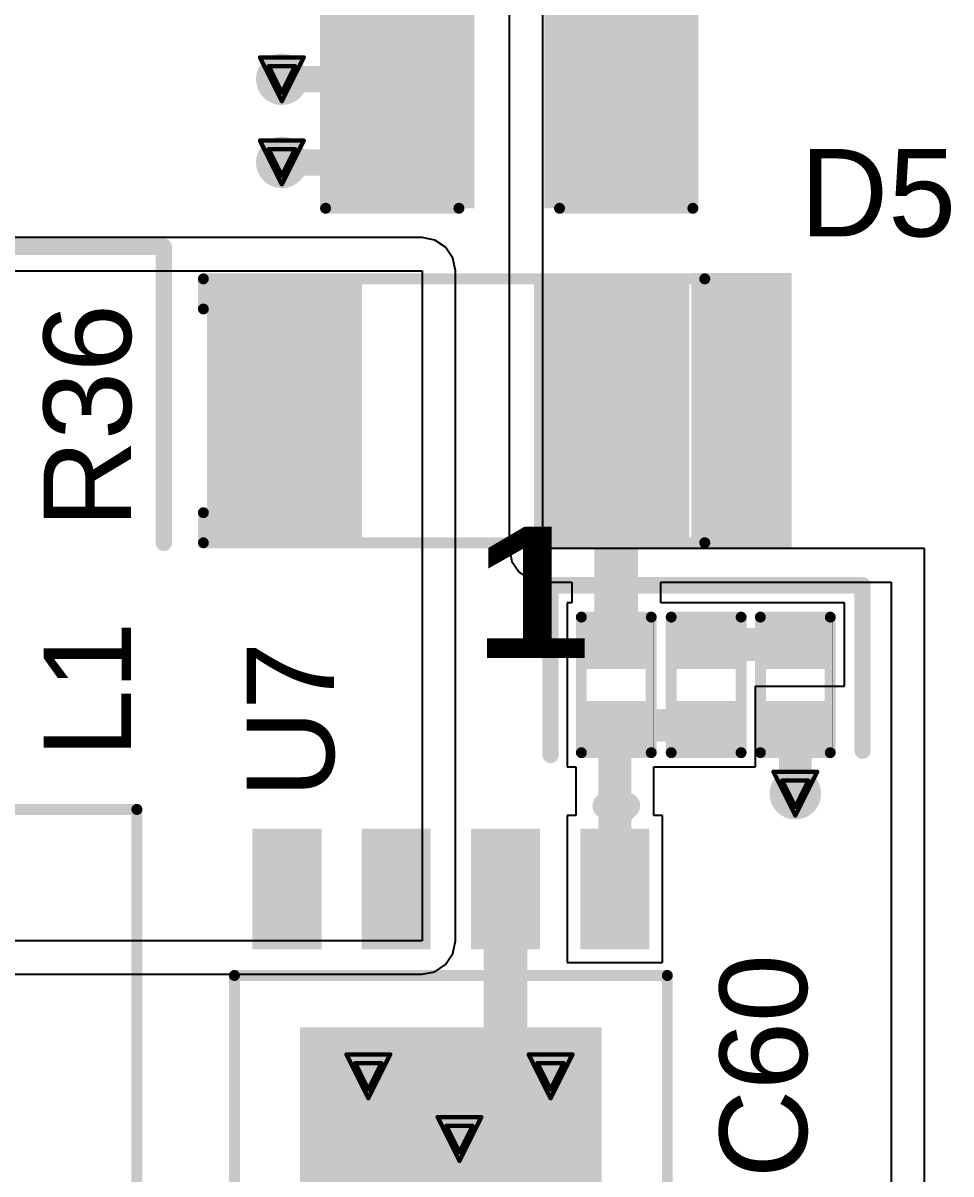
# Model space of a CAD drawing. Header units: inches. Extents: x -1 to 208, y -10 to 150.
# Drawn here: x 56.83 to 67.62, y 30.68 to 44.05 of the extents above; entities that cross this region are included whole.
import ezdxf

# ---------------------------------------------------------------- set-up
doc = ezdxf.new("R2010")
doc.units = ezdxf.units.IN
for name, color, linetype in [('Bottom Layer', 5, 'Continuous'), ('Drill Drawing', 1, 'Continuous'), ('Top Layer', 1, 'Continuous'), ('Top Overlay', 2, 'Continuous'), ('Top Paste', 8, 'Continuous'), ('Top Solder', 216, 'Continuous'), ('Via Holes', 16, 'Continuous')]:
    doc.layers.add(name, color=color, linetype=linetype)
doc.styles.add('Arial', font='', dxfattribs={"height": 0.2})
doc.styles.add('Arial Black_Bold', font='', dxfattribs={"height": 0.2})
doc.styles.get('Arial').set_extended_font_data('Arial')
doc.styles.get('Arial Black_Bold').set_extended_font_data('Arial Black', bold=True)

# ---------------------------------------------------------------- blocks, each defined once
blk = doc.blocks.new('ESOP_8_9')
at = {"layer": 'Top Layer'}
for points in [[(-3.509, 2.205), (-2.309, 2.205), (-2.309, 1.605), (-3.509, 1.605)], [(2.308, 2.205), (3.508, 2.205), (3.508, 1.605), (2.308, 1.605)], [(-1.2, 1.65), (1.2, 1.65), (1.2, -1.65), (-1.2, -1.65)], [(-3.509, 0.935), (-2.309, 0.935), (-2.309, 0.335), (-3.509, 0.335)], [(2.308, 0.935), (3.508, 0.935), (3.508, 0.335), (2.308, 0.335)], [(-3.509, -0.335), (-2.309, -0.335), (-2.309, -0.935), (-3.509, -0.935)], [(2.308, -0.335), (3.508, -0.335), (3.508, -0.935), (2.308, -0.935)], [(-3.509, -1.605), (-2.309, -1.605), (-2.309, -2.205), (-3.509, -2.205)], [(2.308, -1.605), (3.508, -1.605), (3.508, -2.205), (2.308, -2.205)]]:
    blk.add_hatch(color=1, dxfattribs=at).paths.add_polyline_path(points)
at = {"layer": 'Top Paste'}
for points in [[(-3.509, 2.205), (-2.309, 2.205), (-2.309, 1.605), (-3.509, 1.605)], [(2.308, 2.205), (3.508, 2.205), (3.508, 1.605), (2.308, 1.605)], [(-1.2, 1.65), (1.2, 1.65), (1.2, -1.65), (-1.2, -1.65)], [(-3.509, 0.935), (-2.309, 0.935), (-2.309, 0.335), (-3.509, 0.335)], [(2.308, 0.935), (3.508, 0.935), (3.508, 0.335), (2.308, 0.335)], [(-3.509, -0.335), (-2.309, -0.335), (-2.309, -0.935), (-3.509, -0.935)], [(2.308, -0.335), (3.508, -0.335), (3.508, -0.935), (2.308, -0.935)], [(-3.509, -1.605), (-2.309, -1.605), (-2.309, -2.205), (-3.509, -2.205)], [(2.308, -1.605), (3.508, -1.605), (3.508, -2.205), (2.308, -2.205)]]:
    blk.add_hatch(color=8, dxfattribs=at).paths.add_polyline_path(points)
at = {"layer": 'Top Solder'}
for points in [[(-3.61, 2.307), (-2.207, 2.307), (-2.207, 1.503), (-3.61, 1.503)], [(2.207, 2.307), (3.61, 2.307), (3.61, 1.503), (2.207, 1.503)], [(-1.302, 1.752), (1.302, 1.752), (1.302, -1.752), (-1.302, -1.752)], [(-3.61, 1.037), (-2.207, 1.037), (-2.207, 0.233), (-3.61, 0.233)], [(2.207, 1.037), (3.61, 1.037), (3.61, 0.233), (2.207, 0.233)], [(-3.61, -0.233), (-2.207, -0.233), (-2.207, -1.037), (-3.61, -1.037)], [(2.207, -0.233), (3.61, -0.233), (3.61, -1.037), (2.207, -1.037)], [(-3.61, -1.503), (-2.207, -1.503), (-2.207, -2.307), (-3.61, -2.307)], [(2.207, -1.503), (3.61, -1.503), (3.61, -2.307), (2.207, -2.307)]]:
    blk.add_hatch(color=216, dxfattribs=at).paths.add_polyline_path(points)
at = {"layer": 'Top Overlay'}
for points in [[(1.854, 2.515, 0.127, 0.127, 0), (-1.905, 2.515, 0.127, 0.127, 0)], [(-1.905, -2.515, 0.127, 0.127, 0), (-1.905, 2.515, 0.127, 0.127, 0)], [(1.854, -2.515, 0.127, 0.127, 0), (1.854, 2.515, 0.127, 0.127, 0)], [(-3.75, 1.922, 0.3, 0.3, 0), (-3.877, 2.049, 0.3, 0.3, 0)], [(-3.877, 1.795, 0.3, 0.3, 0), (-3.877, 2.049, 0.3, 0.3, 0)], [(-3.877, 1.795, 0.3, 0.3, 0), (-3.75, 1.922, 0.3, 0.3, 0)], [(1.854, -2.515, 0.127, 0.127, 0), (-1.905, -2.515, 0.127, 0.127, 0)]]:
    blk.add_lwpolyline(points, format="xyseb", dxfattribs=at)
for points in [[(-1.937, 2.515, 0.0635, 0.0635, 1), (-1.873, 2.515, 0.0635, 0.0635, 1)], [(-1.937, 2.515, 0.0635, 0.0635, 1), (-1.873, 2.515, 0.0635, 0.0635, 1)], [(1.822, 2.515, 0.0635, 0.0635, 1), (1.886, 2.515, 0.0635, 0.0635, 1)], [(1.822, 2.515, 0.0635, 0.0635, 1), (1.886, 2.515, 0.0635, 0.0635, 1)], [(-3.952, 2.049, 0.15, 0.15, 1), (-3.802, 2.049, 0.15, 0.15, 1)], [(-3.952, 2.049, 0.15, 0.15, 1), (-3.802, 2.049, 0.15, 0.15, 1)], [(-3.825, 1.922, 0.15, 0.15, 1), (-3.675, 1.922, 0.15, 0.15, 1)], [(-3.825, 1.922, 0.15, 0.15, 1), (-3.675, 1.922, 0.15, 0.15, 1)], [(-3.952, 1.795, 0.15, 0.15, 1), (-3.802, 1.795, 0.15, 0.15, 1)], [(-3.952, 1.795, 0.15, 0.15, 1), (-3.802, 1.795, 0.15, 0.15, 1)], [(-1.937, -2.515, 0.0635, 0.0635, 1), (-1.873, -2.515, 0.0635, 0.0635, 1)], [(-1.937, -2.515, 0.0635, 0.0635, 1), (-1.873, -2.515, 0.0635, 0.0635, 1)], [(1.822, -2.515, 0.0635, 0.0635, 1), (1.886, -2.515, 0.0635, 0.0635, 1)], [(1.822, -2.515, 0.0635, 0.0635, 1), (1.886, -2.515, 0.0635, 0.0635, 1)]]:
    blk.add_lwpolyline(points, format="xyseb", close=True, dxfattribs=at)
blk = doc.blocks.new('R___0402_42')
at = {"layer": 'Top Layer'}
for points in [[(-0.699, -0.318), (-0.699, 0.318), (-0.241, 0.318), (-0.241, -0.318)], [(0.241, -0.318), (0.241, 0.318), (0.699, 0.318), (0.699, -0.318)]]:
    blk.add_hatch(color=1, dxfattribs=at).paths.add_polyline_path(points)
at = {"layer": 'Top Paste'}
for points in [[(-0.699, -0.318), (-0.699, 0.318), (-0.241, 0.318), (-0.241, -0.318)], [(0.241, -0.318), (0.241, 0.318), (0.699, 0.318), (0.699, -0.318)]]:
    blk.add_hatch(color=8, dxfattribs=at).paths.add_polyline_path(points)
at = {"layer": 'Top Solder'}
for points in [[(-0.754, -0.373), (-0.754, 0.373), (-0.186, 0.373), (-0.186, -0.373)], [(0.186, -0.373), (0.186, 0.373), (0.754, 0.373), (0.754, -0.373)]]:
    blk.add_hatch(color=216, dxfattribs=at).paths.add_polyline_path(points)
at = {"layer": 'Top Overlay'}
for points in [[(-0.787, 0.406, 0.127, 0.127, 0), (-0.787, -0.406, 0.127, 0.127, 0)], [(0.787, 0.406, 0.127, 0.127, 0), (-0.787, 0.406, 0.127, 0.127, 0)], [(0.787, 0.406, 0.127, 0.127, 0), (0.787, -0.406, 0.127, 0.127, 0)], [(-0.787, -0.406, 0.127, 0.127, 0), (0.787, -0.406, 0.127, 0.127, 0)], [(-0.813, -0.432, 0.00323, 0.00323, 0), (0.813, -0.432, 0.00323, 0.00323, 0)]]:
    blk.add_lwpolyline(points, format="xyseb", dxfattribs=at)
for points in [[(-0.819, 0.406, 0.0635, 0.0635, 1), (-0.756, 0.406, 0.0635, 0.0635, 1)], [(-0.819, 0.406, 0.0635, 0.0635, 1), (-0.756, 0.406, 0.0635, 0.0635, 1)], [(0.756, 0.406, 0.0635, 0.0635, 1), (0.819, 0.406, 0.0635, 0.0635, 1)], [(0.756, 0.406, 0.0635, 0.0635, 1), (0.819, 0.406, 0.0635, 0.0635, 1)], [(-0.819, -0.406, 0.0635, 0.0635, 1), (-0.756, -0.406, 0.0635, 0.0635, 1)], [(-0.819, -0.406, 0.0635, 0.0635, 1), (-0.756, -0.406, 0.0635, 0.0635, 1)], [(0.756, -0.406, 0.0635, 0.0635, 1), (0.819, -0.406, 0.0635, 0.0635, 1)], [(0.756, -0.406, 0.0635, 0.0635, 1), (0.819, -0.406, 0.0635, 0.0635, 1)], [(-0.814, -0.432, 0.00161, 0.00161, 1), (-0.812, -0.432, 0.00161, 0.00161, 1)], [(0.812, -0.432, 0.00161, 0.00161, 1), (0.814, -0.432, 0.00161, 0.00161, 1)]]:
    blk.add_lwpolyline(points, format="xyseb", close=True, dxfattribs=at)
blk = doc.blocks.new('R___0402_44')
at = {"layer": 'Top Layer'}
for points in [[(-0.699, -0.317), (-0.699, 0.318), (-0.241, 0.318), (-0.241, -0.317)], [(0.241, -0.317), (0.241, 0.318), (0.698, 0.318), (0.698, -0.317)]]:
    blk.add_hatch(color=1, dxfattribs=at).paths.add_polyline_path(points)
at = {"layer": 'Top Paste'}
for points in [[(-0.699, -0.317), (-0.699, 0.318), (-0.241, 0.318), (-0.241, -0.317)], [(0.241, -0.317), (0.241, 0.318), (0.698, 0.318), (0.698, -0.317)]]:
    blk.add_hatch(color=8, dxfattribs=at).paths.add_polyline_path(points)
at = {"layer": 'Top Solder'}
for points in [[(-0.754, -0.372), (-0.754, 0.373), (-0.186, 0.373), (-0.186, -0.372)], [(0.186, -0.372), (0.186, 0.373), (0.753, 0.373), (0.753, -0.372)]]:
    blk.add_hatch(color=216, dxfattribs=at).paths.add_polyline_path(points)
at = {"layer": 'Top Overlay'}
for points in [[(-0.787, -0.406, 0.127, 0.127, 0), (-0.787, 0.406, 0.127, 0.127, 0)], [(0.787, 0.406, 0.127, 0.127, 0), (-0.787, 0.406, 0.127, 0.127, 0)], [(0.787, -0.406, 0.127, 0.127, 0), (0.787, 0.406, 0.127, 0.127, 0)], [(0.787, -0.406, 0.127, 0.127, 0), (-0.787, -0.406, 0.127, 0.127, 0)], [(-0.813, -0.432, 0.00323, 0.00323, 0), (0.813, -0.432, 0.00323, 0.00323, 0)]]:
    blk.add_lwpolyline(points, format="xyseb", dxfattribs=at)
for points in [[(-0.819, 0.406, 0.0635, 0.0635, 1), (-0.756, 0.406, 0.0635, 0.0635, 1)], [(-0.819, 0.406, 0.0635, 0.0635, 1), (-0.756, 0.406, 0.0635, 0.0635, 1)], [(0.756, 0.406, 0.0635, 0.0635, 1), (0.819, 0.406, 0.0635, 0.0635, 1)], [(0.756, 0.406, 0.0635, 0.0635, 1), (0.819, 0.406, 0.0635, 0.0635, 1)], [(-0.819, -0.406, 0.0635, 0.0635, 1), (-0.756, -0.406, 0.0635, 0.0635, 1)], [(-0.819, -0.406, 0.0635, 0.0635, 1), (-0.756, -0.406, 0.0635, 0.0635, 1)], [(0.756, -0.406, 0.0635, 0.0635, 1), (0.819, -0.406, 0.0635, 0.0635, 1)], [(0.756, -0.406, 0.0635, 0.0635, 1), (0.819, -0.406, 0.0635, 0.0635, 1)], [(-0.814, -0.432, 0.00161, 0.00161, 1), (-0.812, -0.432, 0.00161, 0.00161, 1)], [(0.812, -0.432, 0.00161, 0.00161, 1), (0.814, -0.432, 0.00161, 0.00161, 1)]]:
    blk.add_lwpolyline(points, format="xyseb", close=True, dxfattribs=at)
blk = doc.blocks.new('R___0402_45')
at = {"layer": 'Top Layer'}
for points in [[(-0.699, -0.317), (-0.699, 0.318), (-0.241, 0.318), (-0.241, -0.317)], [(0.241, -0.317), (0.241, 0.318), (0.699, 0.318), (0.699, -0.317)]]:
    blk.add_hatch(color=1, dxfattribs=at).paths.add_polyline_path(points)
at = {"layer": 'Top Paste'}
for points in [[(-0.699, -0.317), (-0.699, 0.318), (-0.241, 0.318), (-0.241, -0.317)], [(0.241, -0.317), (0.241, 0.318), (0.699, 0.318), (0.699, -0.317)]]:
    blk.add_hatch(color=8, dxfattribs=at).paths.add_polyline_path(points)
at = {"layer": 'Top Solder'}
for points in [[(-0.754, -0.372), (-0.754, 0.373), (-0.186, 0.373), (-0.186, -0.372)], [(0.186, -0.372), (0.186, 0.373), (0.754, 0.373), (0.754, -0.372)]]:
    blk.add_hatch(color=216, dxfattribs=at).paths.add_polyline_path(points)
at = {"layer": 'Top Overlay'}
for points in [[(-0.787, 0.406, 0.127, 0.127, 0), (-0.787, -0.406, 0.127, 0.127, 0)], [(-0.787, 0.406, 0.127, 0.127, 0), (0.787, 0.406, 0.127, 0.127, 0)], [(0.787, 0.406, 0.127, 0.127, 0), (0.787, -0.406, 0.127, 0.127, 0)], [(-0.787, -0.406, 0.127, 0.127, 0), (0.787, -0.406, 0.127, 0.127, 0)], [(-0.813, -0.432, 0.00323, 0.00323, 0), (0.813, -0.432, 0.00323, 0.00323, 0)]]:
    blk.add_lwpolyline(points, format="xyseb", dxfattribs=at)
for points in [[(-0.819, 0.406, 0.0635, 0.0635, 1), (-0.756, 0.406, 0.0635, 0.0635, 1)], [(-0.819, 0.406, 0.0635, 0.0635, 1), (-0.756, 0.406, 0.0635, 0.0635, 1)], [(0.756, 0.406, 0.0635, 0.0635, 1), (0.819, 0.406, 0.0635, 0.0635, 1)], [(0.756, 0.406, 0.0635, 0.0635, 1), (0.819, 0.406, 0.0635, 0.0635, 1)], [(-0.819, -0.406, 0.0635, 0.0635, 1), (-0.756, -0.406, 0.0635, 0.0635, 1)], [(-0.819, -0.406, 0.0635, 0.0635, 1), (-0.756, -0.406, 0.0635, 0.0635, 1)], [(0.756, -0.406, 0.0635, 0.0635, 1), (0.819, -0.406, 0.0635, 0.0635, 1)], [(0.756, -0.406, 0.0635, 0.0635, 1), (0.819, -0.406, 0.0635, 0.0635, 1)], [(-0.814, -0.432, 0.00161, 0.00161, 1), (-0.812, -0.432, 0.00161, 0.00161, 1)], [(0.812, -0.432, 0.00161, 0.00161, 1), (0.814, -0.432, 0.00161, 0.00161, 1)]]:
    blk.add_lwpolyline(points, format="xyseb", close=True, dxfattribs=at)
blk = doc.blocks.new('YPRH0704_4R7M_85')
at = {"layer": 'Top Layer'}
for points in [[(-4, 1.1), (-2.4, 1.1), (-2.4, -1.1), (-4, -1.1)], [(2.4, 1.1), (4, 1.1), (4, -1.1), (2.4, -1.1)]]:
    blk.add_hatch(color=1, dxfattribs=at).paths.add_polyline_path(points)
at = {"layer": 'Top Paste'}
for points in [[(-4, 1.1), (-2.4, 1.1), (-2.4, -1.1), (-4, -1.1)], [(2.4, 1.1), (4, 1.1), (4, -1.1), (2.4, -1.1)]]:
    blk.add_hatch(color=8, dxfattribs=at).paths.add_polyline_path(points)
at = {"layer": 'Top Solder'}
for points in [[(-4.102, 1.202), (-2.298, 1.202), (-2.298, -1.202), (-4.102, -1.202)], [(2.298, 1.202), (4.102, 1.202), (4.102, -1.202), (2.298, -1.202)]]:
    blk.add_hatch(color=216, dxfattribs=at).paths.add_polyline_path(points)
at = {"layer": 'Top Overlay'}
for points in [[(3.65, 3.65, 0.127, 0.127, 0), (-3.65, 3.65, 0.127, 0.127, 0)], [(-3.65, 1.778, 0.127, 0.127, 0), (-3.65, 3.65, 0.127, 0.127, 0)], [(3.65, 1.778, 0.127, 0.127, 0), (3.65, 3.65, 0.127, 0.127, 0)], [(-3.65, -3.65, 0.127, 0.127, 0), (-3.65, -1.778, 0.127, 0.127, 0)], [(3.65, -3.65, 0.127, 0.127, 0), (3.65, -1.778, 0.127, 0.127, 0)], [(3.65, -3.65, 0.127, 0.127, 0), (-3.65, -3.65, 0.127, 0.127, 0)]]:
    blk.add_lwpolyline(points, format="xyseb", dxfattribs=at)
for points in [[(-3.682, 3.65, 0.0635, 0.0635, 1), (-3.618, 3.65, 0.0635, 0.0635, 1)], [(-3.682, 3.65, 0.0635, 0.0635, 1), (-3.618, 3.65, 0.0635, 0.0635, 1)], [(3.618, 3.65, 0.0635, 0.0635, 1), (3.682, 3.65, 0.0635, 0.0635, 1)], [(3.618, 3.65, 0.0635, 0.0635, 1), (3.682, 3.65, 0.0635, 0.0635, 1)], [(-3.682, 1.778, 0.0635, 0.0635, 1), (-3.618, 1.778, 0.0635, 0.0635, 1)], [(3.618, 1.778, 0.0635, 0.0635, 1), (3.682, 1.778, 0.0635, 0.0635, 1)], [(-3.682, -1.778, 0.0635, 0.0635, 1), (-3.618, -1.778, 0.0635, 0.0635, 1)], [(3.618, -1.778, 0.0635, 0.0635, 1), (3.682, -1.778, 0.0635, 0.0635, 1)], [(-3.682, -3.65, 0.0635, 0.0635, 1), (-3.618, -3.65, 0.0635, 0.0635, 1)], [(-3.682, -3.65, 0.0635, 0.0635, 1), (-3.618, -3.65, 0.0635, 0.0635, 1)], [(3.618, -3.65, 0.0635, 0.0635, 1), (3.682, -3.65, 0.0635, 0.0635, 1)], [(3.618, -3.65, 0.0635, 0.0635, 1), (3.682, -3.65, 0.0635, 0.0635, 1)]]:
    blk.add_lwpolyline(points, format="xyseb", close=True, dxfattribs=at)
blk = doc.blocks.new('SMA_DO_214AC__101')
at = {"layer": 'Top Layer'}
for points in [[(-2.7, 1.4), (-1.1, 1.4), (-1.1, -1.4), (-2.7, -1.4)], [(1.1, 1.4), (2.7, 1.4), (2.7, -1.4), (1.1, -1.4)]]:
    blk.add_hatch(color=1, dxfattribs=at).paths.add_polyline_path(points)
at = {"layer": 'Top Overlay'}
blk.add_hatch(color=2, dxfattribs=at).paths.add_polyline_path([(-3.992, -1.6), (-2.825, -1.6), (-2.825, 1.6), (-3.992, 1.6)])
at = {"layer": 'Top Paste'}
for points in [[(-2.7, 1.4), (-1.1, 1.4), (-1.1, -1.4), (-2.7, -1.4)], [(1.1, 1.4), (2.7, 1.4), (2.7, -1.4), (1.1, -1.4)]]:
    blk.add_hatch(color=8, dxfattribs=at).paths.add_polyline_path(points)
at = {"layer": 'Top Solder'}
for points in [[(-2.802, 1.502), (-0.998, 1.502), (-0.998, -1.502), (-2.802, -1.502)], [(0.998, 1.502), (2.802, 1.502), (2.802, -1.502), (0.998, -1.502)]]:
    blk.add_hatch(color=216, dxfattribs=at).paths.add_polyline_path(points)
at = {"layer": 'Top Overlay'}
for points in [[(2.842, 1.533, 0.127, 0.127, 0), (-2.983, 1.533, 0.127, 0.127, 0)], [(2.842, 1.533, 0.127, 0.127, 0), (2.842, 1.183, 0.127, 0.127, 0)], [(2.842, -1.183, 0.127, 0.127, 0), (2.842, -1.533, 0.127, 0.127, 0)], [(2.842, -1.533, 0.127, 0.127, 0), (-2.983, -1.533, 0.127, 0.127, 0)]]:
    blk.add_lwpolyline(points, format="xyseb", dxfattribs=at)
for points in [[(-3.015, 1.533, 0.0635, 0.0635, 1), (-2.951, 1.533, 0.0635, 0.0635, 1)], [(2.811, 1.533, 0.0635, 0.0635, 1), (2.874, 1.533, 0.0635, 0.0635, 1)], [(2.811, 1.533, 0.0635, 0.0635, 1), (2.874, 1.533, 0.0635, 0.0635, 1)], [(2.811, 1.183, 0.0635, 0.0635, 1), (2.874, 1.183, 0.0635, 0.0635, 1)], [(2.811, -1.183, 0.0635, 0.0635, 1), (2.874, -1.183, 0.0635, 0.0635, 1)], [(-3.015, -1.533, 0.0635, 0.0635, 1), (-2.951, -1.533, 0.0635, 0.0635, 1)], [(2.811, -1.533, 0.0635, 0.0635, 1), (2.874, -1.533, 0.0635, 0.0635, 1)], [(2.811, -1.533, 0.0635, 0.0635, 1), (2.874, -1.533, 0.0635, 0.0635, 1)]]:
    blk.add_lwpolyline(points, format="xyseb", close=True, dxfattribs=at)
blk = doc.blocks.new('C___1210_134')
at = {"layer": 'Top Layer'}
for points in [[(-2.032, 1.397), (-0.508, 1.397), (-0.508, -1.397), (-2.032, -1.397)], [(0.508, 1.397), (2.032, 1.397), (2.032, -1.397), (0.508, -1.397)]]:
    blk.add_hatch(color=1, dxfattribs=at).paths.add_polyline_path(points)
at = {"layer": 'Top Paste'}
for points in [[(-2.032, 1.397), (-0.508, 1.397), (-0.508, -1.397), (-2.032, -1.397)], [(0.508, 1.397), (2.032, 1.397), (2.032, -1.397), (0.508, -1.397)]]:
    blk.add_hatch(color=8, dxfattribs=at).paths.add_polyline_path(points)
at = {"layer": 'Top Solder'}
for points in [[(-2.1336, 1.4986), (-0.4064, 1.4986), (-0.4064, -1.4986), (-2.1336, -1.4986)], [(0.4064, 1.4986), (2.1336, 1.4986), (2.1336, -1.4986), (0.4064, -1.4986)]]:
    blk.add_hatch(color=216, dxfattribs=at).paths.add_polyline_path(points)
at = {"layer": 'Top Overlay'}
for points in [[(-2.1336, -1.4986, 0.127, 0.127, 0), (-2.1336, 1.4986, 0.127, 0.127, 0)], [(-2.1336, 1.4986, 0.127, 0.127, 0), (-0.5842, 1.4986, 0.127, 0.127, 0)], [(0.5842, 1.4986, 0.127, 0.127, 0), (2.1336, 1.4986, 0.127, 0.127, 0)], [(2.1336, -1.4986, 0.127, 0.127, 0), (2.1336, 1.4986, 0.127, 0.127, 0)], [(-2.1336, -1.4986, 0.127, 0.127, 0), (-0.5842, -1.4986, 0.127, 0.127, 0)], [(0.5842, -1.4986, 0.127, 0.127, 0), (2.1336, -1.4986, 0.127, 0.127, 0)]]:
    blk.add_lwpolyline(points, format="xyseb", dxfattribs=at)
for points in [[(-2.16535, 1.4986, 0.0635, 0.0635, 1), (-2.10185, 1.4986, 0.0635, 0.0635, 1)], [(-2.16535, 1.4986, 0.0635, 0.0635, 1), (-2.10185, 1.4986, 0.0635, 0.0635, 1)], [(-0.61595, 1.4986, 0.0635, 0.0635, 1), (-0.55245, 1.4986, 0.0635, 0.0635, 1)], [(0.55245, 1.4986, 0.0635, 0.0635, 1), (0.61595, 1.4986, 0.0635, 0.0635, 1)], [(2.10185, 1.4986, 0.0635, 0.0635, 1), (2.16535, 1.4986, 0.0635, 0.0635, 1)], [(2.10185, 1.4986, 0.0635, 0.0635, 1), (2.16535, 1.4986, 0.0635, 0.0635, 1)], [(-2.16535, -1.4986, 0.0635, 0.0635, 1), (-2.10185, -1.4986, 0.0635, 0.0635, 1)], [(-2.16535, -1.4986, 0.0635, 0.0635, 1), (-2.10185, -1.4986, 0.0635, 0.0635, 1)], [(-0.61595, -1.4986, 0.0635, 0.0635, 1), (-0.55245, -1.4986, 0.0635, 0.0635, 1)], [(0.55245, -1.4986, 0.0635, 0.0635, 1), (0.61595, -1.4986, 0.0635, 0.0635, 1)], [(2.10185, -1.4986, 0.0635, 0.0635, 1), (2.16535, -1.4986, 0.0635, 0.0635, 1)], [(2.10185, -1.4986, 0.0635, 0.0635, 1), (2.16535, -1.4986, 0.0635, 0.0635, 1)]]:
    blk.add_lwpolyline(points, format="xyseb", close=True, dxfattribs=at)

msp = doc.modelspace()

# ---------------------------------------------------------------- hatches: boundary and pattern name
at = {"layer": 'Bottom Layer'}
h = msp.add_hatch(color=5, dxfattribs=at)
edge = h.paths.add_edge_path()
edge.add_arc((59.842, 43.4), 0.3, 0, 360)
h = msp.add_hatch(color=5, dxfattribs=at)
edge = h.paths.add_edge_path()
edge.add_arc((59.842, 42.434), 0.3, 0, 360)
h = msp.add_hatch(color=5, dxfattribs=at)
edge = h.paths.add_edge_path()
edge.add_arc((65.808, 35.1), 0.3, 0, 360)
h = msp.add_hatch(color=5, dxfattribs=at)
edge = h.paths.add_edge_path()
edge.add_arc((60.847, 31.816), 0.3, 0, 360)
h = msp.add_hatch(color=5, dxfattribs=at)
edge = h.paths.add_edge_path()
edge.add_arc((62.964, 31.816), 0.3, 0, 360)
h = msp.add_hatch(color=5, dxfattribs=at)
edge = h.paths.add_edge_path()
edge.add_arc((61.906, 31.088), 0.3, 0, 360)
at = {"layer": 'Top Layer'}
h = msp.add_hatch(color=1, dxfattribs=at)
edge = h.paths.add_edge_path()
edge.add_arc((59.842, 43.4), 0.3, 0, 360)
h = msp.add_hatch(color=1, dxfattribs=at)
edge = h.paths.add_edge_path()
edge.add_arc((59.842, 42.434), 0.3, 0, 360)
h = msp.add_hatch(color=1, dxfattribs=at)
edge = h.paths.add_edge_path()
edge.add_arc((65.808, 35.1), 0.3, 0, 360)
h = msp.add_hatch(color=1, dxfattribs=at)
edge = h.paths.add_edge_path()
edge.add_arc((60.847, 31.816), 0.3, 0, 360)
h = msp.add_hatch(color=1, dxfattribs=at)
edge = h.paths.add_edge_path()
edge.add_arc((62.964, 31.816), 0.3, 0, 360)
h = msp.add_hatch(color=1, dxfattribs=at)
edge = h.paths.add_edge_path()
edge.add_arc((61.906, 31.088), 0.3, 0, 360)
at = {"layer": 'Via Holes'}
h = msp.add_hatch(color=7, dxfattribs=at)
edge = h.paths.add_edge_path()
edge.add_arc((59.842, 43.4), 0.15, 0, 360)
h = msp.add_hatch(color=7, dxfattribs=at)
edge = h.paths.add_edge_path()
edge.add_arc((59.842, 42.434), 0.15, 0, 360)
h = msp.add_hatch(color=7, dxfattribs=at)
edge = h.paths.add_edge_path()
edge.add_arc((65.808, 35.1), 0.15, 0, 360)
h = msp.add_hatch(color=7, dxfattribs=at)
edge = h.paths.add_edge_path()
edge.add_arc((60.847, 31.816), 0.15, 0, 360)
h = msp.add_hatch(color=7, dxfattribs=at)
edge = h.paths.add_edge_path()
edge.add_arc((62.964, 31.816), 0.15, 0, 360)
h = msp.add_hatch(color=7, dxfattribs=at)
edge = h.paths.add_edge_path()
edge.add_arc((61.906, 31.088), 0.15, 0, 360)

# ---------------------------------------------------------------- linework, layer by layer
at = {"layer": 'Drill Drawing'}
for points in [[(59.588, 43.654, 0.0508, 0.0508, 0), (60.096, 43.654, 0.0508, 0.0508, 0)], [(59.588, 43.654, 0.0508, 0.0508, 0), (59.842, 43.146, 0.0508, 0.0508, 0)], [(59.842, 43.146, 0.0508, 0.0508, 0), (60.096, 43.654, 0.0508, 0.0508, 0)], [(59.69, 43.552, 0.0508, 0.0508, 0), (59.995, 43.552, 0.0508, 0.0508, 0)], [(59.69, 43.552, 0.0508, 0.0508, 0), (59.842, 43.247, 0.0508, 0.0508, 0)], [(59.842, 43.247, 0.0508, 0.0508, 0), (59.995, 43.552, 0.0508, 0.0508, 0)], [(59.588, 42.688, 0.0508, 0.0508, 0), (60.096, 42.688, 0.0508, 0.0508, 0)], [(59.588, 42.688, 0.0508, 0.0508, 0), (59.842, 42.18, 0.0508, 0.0508, 0)], [(59.842, 42.18, 0.0508, 0.0508, 0), (60.096, 42.688, 0.0508, 0.0508, 0)], [(59.69, 42.587, 0.0508, 0.0508, 0), (59.995, 42.587, 0.0508, 0.0508, 0)], [(59.69, 42.587, 0.0508, 0.0508, 0), (59.842, 42.282, 0.0508, 0.0508, 0)], [(59.842, 42.282, 0.0508, 0.0508, 0), (59.995, 42.587, 0.0508, 0.0508, 0)], [(65.554, 35.354, 0.0508, 0.0508, 0), (66.062, 35.354, 0.0508, 0.0508, 0)], [(65.554, 35.354, 0.0508, 0.0508, 0), (65.808, 34.846, 0.0508, 0.0508, 0)], [(65.808, 34.846, 0.0508, 0.0508, 0), (66.062, 35.354, 0.0508, 0.0508, 0)], [(65.656, 35.252, 0.0508, 0.0508, 0), (65.961, 35.252, 0.0508, 0.0508, 0)], [(65.656, 35.252, 0.0508, 0.0508, 0), (65.808, 34.947, 0.0508, 0.0508, 0)], [(65.808, 34.947, 0.0508, 0.0508, 0), (65.961, 35.252, 0.0508, 0.0508, 0)], [(60.593, 32.07, 0.0508, 0.0508, 0), (61.101, 32.07, 0.0508, 0.0508, 0)], [(60.593, 32.07, 0.0508, 0.0508, 0), (60.847, 31.562, 0.0508, 0.0508, 0)], [(60.847, 31.562, 0.0508, 0.0508, 0), (61.101, 32.07, 0.0508, 0.0508, 0)], [(62.71, 32.07, 0.0508, 0.0508, 0), (63.218, 32.07, 0.0508, 0.0508, 0)], [(62.71, 32.07, 0.0508, 0.0508, 0), (62.964, 31.562, 0.0508, 0.0508, 0)], [(62.964, 31.562, 0.0508, 0.0508, 0), (63.218, 32.07, 0.0508, 0.0508, 0)], [(60.695, 31.969, 0.0508, 0.0508, 0), (61, 31.969, 0.0508, 0.0508, 0)], [(60.695, 31.969, 0.0508, 0.0508, 0), (60.847, 31.664, 0.0508, 0.0508, 0)], [(60.847, 31.664, 0.0508, 0.0508, 0), (61, 31.969, 0.0508, 0.0508, 0)], [(62.812, 31.969, 0.0508, 0.0508, 0), (63.117, 31.969, 0.0508, 0.0508, 0)], [(62.812, 31.969, 0.0508, 0.0508, 0), (62.964, 31.664, 0.0508, 0.0508, 0)], [(62.964, 31.664, 0.0508, 0.0508, 0), (63.117, 31.969, 0.0508, 0.0508, 0)], [(61.652, 31.342, 0.0508, 0.0508, 0), (62.16, 31.342, 0.0508, 0.0508, 0)], [(61.652, 31.342, 0.0508, 0.0508, 0), (61.906, 30.834, 0.0508, 0.0508, 0)], [(61.906, 30.834, 0.0508, 0.0508, 0), (62.16, 31.342, 0.0508, 0.0508, 0)], [(61.753, 31.24, 0.0508, 0.0508, 0), (62.058, 31.24, 0.0508, 0.0508, 0)], [(61.753, 31.24, 0.0508, 0.0508, 0), (61.906, 30.935, 0.0508, 0.0508, 0)], [(61.906, 30.935, 0.0508, 0.0508, 0), (62.058, 31.24, 0.0508, 0.0508, 0)]]:
    msp.add_lwpolyline(points, format="xyseb", dxfattribs=at)
for points in [[(59.576, 43.654, 0.0254, 0.0254, 1), (59.601, 43.654, 0.0254, 0.0254, 1)], [(59.576, 43.654, 0.0254, 0.0254, 1), (59.601, 43.654, 0.0254, 0.0254, 1)], [(60.084, 43.654, 0.0254, 0.0254, 1), (60.109, 43.654, 0.0254, 0.0254, 1)], [(60.084, 43.654, 0.0254, 0.0254, 1), (60.109, 43.654, 0.0254, 0.0254, 1)], [(59.677, 43.552, 0.0254, 0.0254, 1), (59.703, 43.552, 0.0254, 0.0254, 1)], [(59.677, 43.552, 0.0254, 0.0254, 1), (59.703, 43.552, 0.0254, 0.0254, 1)], [(59.982, 43.552, 0.0254, 0.0254, 1), (60.007, 43.552, 0.0254, 0.0254, 1)], [(59.982, 43.552, 0.0254, 0.0254, 1), (60.007, 43.552, 0.0254, 0.0254, 1)], [(59.83, 43.247, 0.0254, 0.0254, 1), (59.855, 43.247, 0.0254, 0.0254, 1)], [(59.83, 43.247, 0.0254, 0.0254, 1), (59.855, 43.247, 0.0254, 0.0254, 1)], [(59.83, 43.146, 0.0254, 0.0254, 1), (59.855, 43.146, 0.0254, 0.0254, 1)], [(59.83, 43.146, 0.0254, 0.0254, 1), (59.855, 43.146, 0.0254, 0.0254, 1)], [(59.576, 42.688, 0.0254, 0.0254, 1), (59.601, 42.688, 0.0254, 0.0254, 1)], [(59.576, 42.688, 0.0254, 0.0254, 1), (59.601, 42.688, 0.0254, 0.0254, 1)], [(60.084, 42.688, 0.0254, 0.0254, 1), (60.109, 42.688, 0.0254, 0.0254, 1)], [(60.084, 42.688, 0.0254, 0.0254, 1), (60.109, 42.688, 0.0254, 0.0254, 1)], [(59.677, 42.587, 0.0254, 0.0254, 1), (59.703, 42.587, 0.0254, 0.0254, 1)], [(59.677, 42.587, 0.0254, 0.0254, 1), (59.703, 42.587, 0.0254, 0.0254, 1)], [(59.982, 42.587, 0.0254, 0.0254, 1), (60.007, 42.587, 0.0254, 0.0254, 1)], [(59.982, 42.587, 0.0254, 0.0254, 1), (60.007, 42.587, 0.0254, 0.0254, 1)], [(59.83, 42.282, 0.0254, 0.0254, 1), (59.855, 42.282, 0.0254, 0.0254, 1)], [(59.83, 42.282, 0.0254, 0.0254, 1), (59.855, 42.282, 0.0254, 0.0254, 1)], [(59.83, 42.18, 0.0254, 0.0254, 1), (59.855, 42.18, 0.0254, 0.0254, 1)], [(59.83, 42.18, 0.0254, 0.0254, 1), (59.855, 42.18, 0.0254, 0.0254, 1)], [(65.542, 35.354, 0.0254, 0.0254, 1), (65.567, 35.354, 0.0254, 0.0254, 1)], [(65.542, 35.354, 0.0254, 0.0254, 1), (65.567, 35.354, 0.0254, 0.0254, 1)], [(66.05, 35.354, 0.0254, 0.0254, 1), (66.075, 35.354, 0.0254, 0.0254, 1)], [(66.05, 35.354, 0.0254, 0.0254, 1), (66.075, 35.354, 0.0254, 0.0254, 1)], [(65.643, 35.252, 0.0254, 0.0254, 1), (65.669, 35.252, 0.0254, 0.0254, 1)], [(65.643, 35.252, 0.0254, 0.0254, 1), (65.669, 35.252, 0.0254, 0.0254, 1)], [(65.948, 35.252, 0.0254, 0.0254, 1), (65.973, 35.252, 0.0254, 0.0254, 1)], [(65.948, 35.252, 0.0254, 0.0254, 1), (65.973, 35.252, 0.0254, 0.0254, 1)], [(65.796, 34.947, 0.0254, 0.0254, 1), (65.821, 34.947, 0.0254, 0.0254, 1)], [(65.796, 34.947, 0.0254, 0.0254, 1), (65.821, 34.947, 0.0254, 0.0254, 1)], [(65.796, 34.846, 0.0254, 0.0254, 1), (65.821, 34.846, 0.0254, 0.0254, 1)], [(65.796, 34.846, 0.0254, 0.0254, 1), (65.821, 34.846, 0.0254, 0.0254, 1)], [(60.58, 32.07, 0.0254, 0.0254, 1), (60.606, 32.07, 0.0254, 0.0254, 1)], [(60.58, 32.07, 0.0254, 0.0254, 1), (60.606, 32.07, 0.0254, 0.0254, 1)], [(61.088, 32.07, 0.0254, 0.0254, 1), (61.114, 32.07, 0.0254, 0.0254, 1)], [(61.088, 32.07, 0.0254, 0.0254, 1), (61.114, 32.07, 0.0254, 0.0254, 1)], [(62.698, 32.07, 0.0254, 0.0254, 1), (62.723, 32.07, 0.0254, 0.0254, 1)], [(62.698, 32.07, 0.0254, 0.0254, 1), (62.723, 32.07, 0.0254, 0.0254, 1)], [(63.206, 32.07, 0.0254, 0.0254, 1), (63.231, 32.07, 0.0254, 0.0254, 1)], [(63.206, 32.07, 0.0254, 0.0254, 1), (63.231, 32.07, 0.0254, 0.0254, 1)], [(60.682, 31.969, 0.0254, 0.0254, 1), (60.707, 31.969, 0.0254, 0.0254, 1)], [(60.682, 31.969, 0.0254, 0.0254, 1), (60.707, 31.969, 0.0254, 0.0254, 1)], [(60.987, 31.969, 0.0254, 0.0254, 1), (61.012, 31.969, 0.0254, 0.0254, 1)], [(60.987, 31.969, 0.0254, 0.0254, 1), (61.012, 31.969, 0.0254, 0.0254, 1)], [(62.799, 31.969, 0.0254, 0.0254, 1), (62.825, 31.969, 0.0254, 0.0254, 1)], [(62.799, 31.969, 0.0254, 0.0254, 1), (62.825, 31.969, 0.0254, 0.0254, 1)], [(63.104, 31.969, 0.0254, 0.0254, 1), (63.13, 31.969, 0.0254, 0.0254, 1)], [(63.104, 31.969, 0.0254, 0.0254, 1), (63.13, 31.969, 0.0254, 0.0254, 1)], [(60.834, 31.664, 0.0254, 0.0254, 1), (60.86, 31.664, 0.0254, 0.0254, 1)], [(60.834, 31.664, 0.0254, 0.0254, 1), (60.86, 31.664, 0.0254, 0.0254, 1)], [(60.834, 31.562, 0.0254, 0.0254, 1), (60.86, 31.562, 0.0254, 0.0254, 1)], [(60.834, 31.562, 0.0254, 0.0254, 1), (60.86, 31.562, 0.0254, 0.0254, 1)], [(62.952, 31.664, 0.0254, 0.0254, 1), (62.977, 31.664, 0.0254, 0.0254, 1)], [(62.952, 31.664, 0.0254, 0.0254, 1), (62.977, 31.664, 0.0254, 0.0254, 1)], [(62.952, 31.562, 0.0254, 0.0254, 1), (62.977, 31.562, 0.0254, 0.0254, 1)], [(62.952, 31.562, 0.0254, 0.0254, 1), (62.977, 31.562, 0.0254, 0.0254, 1)], [(61.639, 31.342, 0.0254, 0.0254, 1), (61.664, 31.342, 0.0254, 0.0254, 1)], [(61.639, 31.342, 0.0254, 0.0254, 1), (61.664, 31.342, 0.0254, 0.0254, 1)], [(62.147, 31.342, 0.0254, 0.0254, 1), (62.172, 31.342, 0.0254, 0.0254, 1)], [(62.147, 31.342, 0.0254, 0.0254, 1), (62.172, 31.342, 0.0254, 0.0254, 1)], [(61.741, 31.24, 0.0254, 0.0254, 1), (61.766, 31.24, 0.0254, 0.0254, 1)], [(61.741, 31.24, 0.0254, 0.0254, 1), (61.766, 31.24, 0.0254, 0.0254, 1)], [(62.045, 31.24, 0.0254, 0.0254, 1), (62.071, 31.24, 0.0254, 0.0254, 1)], [(62.045, 31.24, 0.0254, 0.0254, 1), (62.071, 31.24, 0.0254, 0.0254, 1)], [(61.893, 30.935, 0.0254, 0.0254, 1), (61.918, 30.935, 0.0254, 0.0254, 1)], [(61.893, 30.935, 0.0254, 0.0254, 1), (61.918, 30.935, 0.0254, 0.0254, 1)], [(61.893, 30.834, 0.0254, 0.0254, 1), (61.918, 30.834, 0.0254, 0.0254, 1)], [(61.893, 30.834, 0.0254, 0.0254, 1), (61.918, 30.834, 0.0254, 0.0254, 1)]]:
    msp.add_lwpolyline(points, format="xyseb", close=True, dxfattribs=at)
at = {"layer": 'Top Layer'}
for p, q in [((62.484, 44.797), (62.484, 37.948)), ((62.873, 37.948), (62.873, 44.797)), ((61.471, 41.562), (53.408, 41.562)), ((61.619, 41.532), (61.471, 41.562)), ((61.745, 41.448), (61.619, 41.532)), ((61.83, 41.322), (61.745, 41.448)), ((61.859, 41.173), (61.83, 41.322)), ((53.408, 41.173), (61.471, 41.173)), ((61.471, 41.173), (61.471, 33.391)), ((61.859, 33.391), (61.859, 41.173)), ((62.484, 37.948), (62.514, 37.799)), ((67.31, 37.948), (62.873, 37.948)), ((67.31, 20.932), (67.31, 37.948)), ((62.514, 37.799), (62.598, 37.673)), ((62.598, 37.673), (62.724, 37.589)), ((62.724, 37.589), (62.873, 37.559)), ((62.873, 37.559), (63.21, 37.559)), ((63.21, 37.559), (63.21, 37.316)), ((64.246, 37.316), (64.246, 37.559)), ((64.246, 37.559), (66.922, 37.559)), ((66.922, 37.559), (66.922, 20.932)), ((63.21, 37.316), (63.157, 37.316)), ((63.157, 37.316), (63.157, 36.351)), ((64.3, 37.316), (64.246, 37.316)), ((65.237, 37.316), (64.3, 37.316)), ((64.3, 37.316), (64.3, 37.316)), ((66.38, 37.316), (65.237, 37.316)), ((65.237, 37.316), (65.237, 37.316)), ((66.38, 36.351), (66.38, 37.316)), ((63.157, 36.351), (63.157, 35.411)), ((65.344, 35.411), (65.344, 36.351)), ((65.344, 36.351), (66.38, 36.351)), ((63.157, 35.411), (63.258, 35.411)), ((63.258, 35.411), (63.258, 34.845)), ((64.164, 34.845), (64.164, 35.411)), ((64.164, 35.411), (65.344, 35.411)), ((63.258, 34.845), (63.157, 34.845)), ((63.157, 34.845), (63.157, 33.137)), ((64.265, 34.845), (64.164, 34.845)), ((64.265, 33.137), (64.265, 34.845)), ((61.471, 33.391), (53.408, 33.391)), ((61.83, 33.242), (61.859, 33.391)), ((61.745, 33.116), (61.83, 33.242)), ((61.471, 33.003), (61.619, 33.032)), ((61.619, 33.032), (61.745, 33.116)), ((63.157, 33.137), (64.265, 33.137)), ((53.408, 33.003), (61.471, 33.003))]:
    msp.add_line(p, q, dxfattribs=at)
for points in [[(59.842, 43.4, 0.305, 0.305, 0), (61.214, 43.4, 0.305, 0.305, 0)], [(59.842, 42.434, 0.305, 0.305, 0), (61.214, 42.434, 0.305, 0.305, 0)], [(63.728, 36.869, 0.508, 0.508, 0), (63.728, 39.492, 0.508, 0.508, 0)], [(63.673, 39.548, 0.305, 0.305, 0), (63.728, 39.492, 0.305, 0.305, 0)], [(64.772, 36.834, 0.381, 0.381, 0), (65.808, 36.834, 0.381, 0.381, 0)], [(63.711, 35.877, 0.381, 0.381, 0), (63.728, 35.894, 0.381, 0.381, 0)], [(63.711, 33.991, 0.381, 0.381, 0), (63.711, 35.877, 0.381, 0.381, 0)], [(63.728, 35.894, 0.381, 0.381, 0), (64.772, 35.894, 0.381, 0.381, 0)], [(65.808, 35.1, 0.381, 0.381, 0), (65.808, 35.894, 0.381, 0.381, 0)], [(62.441, 31.718, 0.508, 0.508, 0), (62.441, 33.991, 0.508, 0.508, 0)], [(61.806, 31.083, 0.305, 0.305, 0), (62.441, 31.718, 0.305, 0.305, 0)]]:
    msp.add_lwpolyline(points, format="xyseb", dxfattribs=at)
for points in [[(59.766, 43.4, 0.152, 0.152, 1), (59.919, 43.4, 0.152, 0.152, 1)], [(61.138, 43.4, 0.152, 0.152, 1), (61.29, 43.4, 0.152, 0.152, 1)], [(59.766, 42.434, 0.152, 0.152, 1), (59.919, 42.434, 0.152, 0.152, 1)], [(61.138, 42.434, 0.152, 0.152, 1), (61.29, 42.434, 0.152, 0.152, 1)], [(63.601, 39.492, 0.254, 0.254, 1), (63.855, 39.492, 0.254, 0.254, 1)], [(63.597, 39.548, 0.152, 0.152, 1), (63.749, 39.548, 0.152, 0.152, 1)], [(63.652, 39.492, 0.152, 0.152, 1), (63.804, 39.492, 0.152, 0.152, 1)], [(63.601, 36.869, 0.254, 0.254, 1), (63.855, 36.869, 0.254, 0.254, 1)], [(64.677, 36.834, 0.191, 0.191, 1), (64.868, 36.834, 0.191, 0.191, 1)], [(65.713, 36.834, 0.191, 0.191, 1), (65.903, 36.834, 0.191, 0.191, 1)], [(63.616, 35.877, 0.191, 0.191, 1), (63.806, 35.877, 0.191, 0.191, 1)], [(63.616, 35.877, 0.191, 0.191, 1), (63.806, 35.877, 0.191, 0.191, 1)], [(63.633, 35.894, 0.191, 0.191, 1), (63.823, 35.894, 0.191, 0.191, 1)], [(63.633, 35.894, 0.191, 0.191, 1), (63.823, 35.894, 0.191, 0.191, 1)], [(64.677, 35.894, 0.191, 0.191, 1), (64.868, 35.894, 0.191, 0.191, 1)], [(65.713, 35.894, 0.191, 0.191, 1), (65.903, 35.894, 0.191, 0.191, 1)], [(65.713, 35.1, 0.191, 0.191, 1), (65.903, 35.1, 0.191, 0.191, 1)], [(62.314, 33.991, 0.254, 0.254, 1), (62.568, 33.991, 0.254, 0.254, 1)], [(63.616, 33.991, 0.191, 0.191, 1), (63.806, 33.991, 0.191, 0.191, 1)], [(62.314, 31.718, 0.254, 0.254, 1), (62.568, 31.718, 0.254, 0.254, 1)], [(62.365, 31.718, 0.152, 0.152, 1), (62.517, 31.718, 0.152, 0.152, 1)], [(61.73, 31.083, 0.152, 0.152, 1), (61.882, 31.083, 0.152, 0.152, 1)]]:
    msp.add_lwpolyline(points, format="xyseb", close=True, dxfattribs=at)
at = {"layer": 'Top Overlay'}
for points in [[(53.416, 41.453, 0.191, 0.191, 0), (58.471, 41.453, 0.191, 0.191, 0)], [(58.471, 38.015, 0.191, 0.191, 0), (58.471, 41.453, 0.191, 0.191, 0)], [(62.964, 37.521, 0.191, 0.191, 0), (66.589, 37.521, 0.191, 0.191, 0)], [(62.964, 35.551, 0.191, 0.191, 0), (62.964, 37.521, 0.191, 0.191, 0)], [(66.589, 35.6, 0.191, 0.191, 0), (66.589, 37.521, 0.191, 0.191, 0)]]:
    msp.add_lwpolyline(points, format="xyseb", dxfattribs=at)
for points in [[(58.423, 41.453, 0.0952, 0.0952, 1), (58.518, 41.453, 0.0952, 0.0952, 1)], [(58.423, 41.453, 0.0952, 0.0952, 1), (58.518, 41.453, 0.0952, 0.0952, 1)], [(58.423, 38.015, 0.0952, 0.0952, 1), (58.518, 38.015, 0.0952, 0.0952, 1)], [(62.917, 37.521, 0.0952, 0.0952, 1), (63.012, 37.521, 0.0952, 0.0952, 1)], [(62.917, 37.521, 0.0952, 0.0952, 1), (63.012, 37.521, 0.0952, 0.0952, 1)], [(66.542, 37.521, 0.0952, 0.0952, 1), (66.637, 37.521, 0.0952, 0.0952, 1)], [(66.542, 37.521, 0.0952, 0.0952, 1), (66.637, 37.521, 0.0952, 0.0952, 1)], [(62.917, 35.551, 0.0952, 0.0952, 1), (63.012, 35.551, 0.0952, 0.0952, 1)], [(66.542, 35.6, 0.0952, 0.0952, 1), (66.637, 35.6, 0.0952, 0.0952, 1)]]:
    msp.add_lwpolyline(points, format="xyseb", close=True, dxfattribs=at)

# ---------------------------------------------------------------- block references
msp.add_blockref('C___1210_134', (62.484, 43.4))
for name, p, rotation in [('SMA_DO_214AC__101', (61.773, 39.548), 180), ('R___0402_45', (63.728, 36.364), 90), ('R___0402_44', (64.772, 36.364), 270), ('R___0402_42', (65.808, 36.364), 90), ('YPRH0704_4R7M_85', (54.508, 31.267), 270), ('ESOP_8_9', (61.806, 31.083), 270)]:
    msp.add_blockref(name, p, dxfattribs=dict(rotation=rotation))

# ---------------------------------------------------------------- texts
at = {"layer": 'Top Overlay', "style": 'Arial'}
msp.add_text('D5', height=1.016, dxfattribs=at).set_placement((65.862, 41.574))
at = {"layer": 'Top Overlay'}
for s, height, rotation, style, p in [('R36', 1.016, 90, 'Arial', (58.09, 38.185)), ('1', 1.524, 360, 'Arial Black_Bold', (62.074, 36.678)), ('L1', 1.016, 90, 'Arial', (58.09, 35.518)), ('U7', 1.016, 90, 'Arial', (60.449, 35.05)), ('C60', 1.016, 90, 'Arial', (65.944, 30.633))]:
    msp.add_text(s, height=height, rotation=rotation, dxfattribs=dict(at, style=style)).set_placement(p)

doc.saveas('drawing.dxf')
